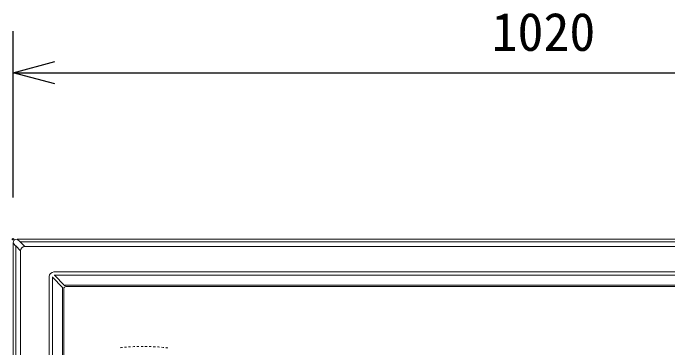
# Model space of a CAD drawing. Units: millimetres, scale not verified. Extents: x -63 to 62, y -116 to 117.
# Drawn here: x -54.53 to -23.05, y 77.19 to 93.27 of the extents above; entities that cross this region are included whole.
import ezdxf
from ezdxf.enums import TextEntityAlignment as Align

# ---------------------------------------------------------------- set-up
doc = ezdxf.new("R2010")
doc.units = ezdxf.units.MM
doc.header["$LTSCALE"] = 0.125
doc.header["$PDMODE"] = 32
doc.header["$PDSIZE"] = 0.0625
doc.linetypes.add('USER5', pattern=[1.4, 0.7, -0.7])
for name, color, linetype in [('0-0_0', 7, 'Continuous'), ('0-4_DEFPOINTS', 7, 'Continuous'), ('0-6_SUNPO', 7, 'Continuous')]:
    doc.layers.add(name, color=color, linetype=linetype)
doc.layers.add('0-5_GAIKEI', color=1, linetype='Continuous', lineweight=18)
doc.styles.add('ＭＳ ゴシック', font='')
doc.styles.get('ＭＳ ゴシック').set_extended_font_data('MS Gothic')

# ---------------------------------------------------------------- blocks, each defined once
blk = doc.blocks.new('_OPEN30')
at = {"layer": '0-0_0'}
blk.add_line((0, 0), (-1, 0), dxfattribs=at)
blk.add_lwpolyline([(-1, 0.26795), (0, 0), (-1, -0.26795)], dxfattribs=at)
blk = doc.blocks.new('D12')
at = {"layer": '0-4_DEFPOINTS'}
blk.add_point((-51.2875, 99.7114), dxfattribs=at)
at = {"layer": '0-6_SUNPO'}
for p, q in [((-51.2875, 101.7114), (-51.2875, 109.7114)), ((-49.2875, 107.7114), (-2.2875, 107.7114))]:
    blk.add_line(p, q, dxfattribs=at)
at = {"layer": '0-6_SUNPO', "xscale": 2, "yscale": 2, "rotation": 180}
blk.add_blockref('_OPEN30', (-51.2875, 107.7114), dxfattribs=at)
at = {"layer": '0-6_SUNPO', "style": 'ＭＳ ゴシック'}
blk.add_text('1020', height=1.833, dxfattribs=at).set_placement((-28.2875, 108.2114), align=Align.BOTTOM_LEFT)

msp = doc.modelspace()

# ---------------------------------------------------------------- linework, layer by layer
at = {"layer": '0-5_GAIKEI'}
for p, q in [((-54.5271, 82.217), (-54.3917, 82.0816)), ((-54.192, 82.2814), (-54.3274, 82.4168)), ((-53.9671, 82.0545), (-54.194, 82.2814)), ((-3.8602, 82.2814), (-54.194, 82.2814)), ((-54.3917, 82.0836), (-54.1649, 81.8568)), ((-54.3917, 52.2499), (-54.3917, 82.0836)), ((-54.1649, 81.8568), (-54.1649, 52.4767)), ((-53.9671, 82.0545), (-4.0871, 82.0545)), ((-52.7911, 80.611), (-52.7911, 53.7225)), ((-52.6325, 80.6041), (-52.6323, 80.5857)), ((-52.1446, 80.0958), (-52.6323, 80.5857)), ((-52.6323, 80.5857), (-52.6323, 53.7478)), ((-52.5664, 80.8357), (-5.4878, 80.8357)), ((-52.5417, 80.6769), (-52.5594, 80.6772)), ((-52.5417, 80.6769), (-52.0537, 80.1867)), ((-52.5417, 80.6769), (-5.5125, 80.6769)), ((-52.1519, 54.2838), (-52.1519, 80.0497)), ((-52.0921, 80.035), (-52.0921, 54.2985)), ((-6.0466, 80.1941), (-52.0076, 80.1941)), ((-6.0614, 80.1343), (-51.9928, 80.1343))]:
    msp.add_line(p, q, dxfattribs=at)
at = {"layer": '0-5_GAIKEI', "color": 7}
for p, q in [((-54.5271, 82.217), (-54.5271, 52.1165)), ((-3.7268, 82.4168), (-54.3274, 82.4168))]:
    msp.add_line(p, q, dxfattribs=at)
at = {"layer": '0-5_GAIKEI', "linetype": 'USER5'}
for start, end in [(90, 96.81632), (83.18368, 90)]:
    msp.add_arc((-48.2771, 67.2591), 10, start, end, dxfattribs=at)
at = {"layer": '0-5_GAIKEI', "color": 7}
msp.add_ellipse((-54.3268, 82.2165), major_axis=(-0.1418, 0.1418), ratio=0.997265, start_param=5.4991567, end_param=7.0672139, dxfattribs=at)
at = {"layer": '0-5_GAIKEI'}
for centre, major_axis, ratio, start_param, end_param in [((-53.6056, 81.4953), (-0.5022, 0.5022), 0.49281, 5.8722213, 6.6941493), ((-52.5658, 80.6104), (-0.1595, 0.1595), 0.997265, 5.4991567, 7.0672139), ((-51.9991, 80.0458), (-0.1285, 0.0852), 0.971946, 0.2617773, 0.5726098), ((-51.9914, 80.0335), (-0.0718, 0.0718), 0.985257, 5.5052135, 7.0611571), ((-52.0036, 80.0412), (-0.0853, 0.1284), 0.972012, 5.7100904, 6.0216223)]:
    msp.add_ellipse(centre, major_axis=major_axis, ratio=ratio, start_param=start_param, end_param=end_param, dxfattribs=at)

# ---------------------------------------------------------------- block references
at = {"layer": '0-6_SUNPO'}
msp.add_blockref('D12', (-3.2396, -17.3026), dxfattribs=at)

doc.saveas('drawing.dxf')
